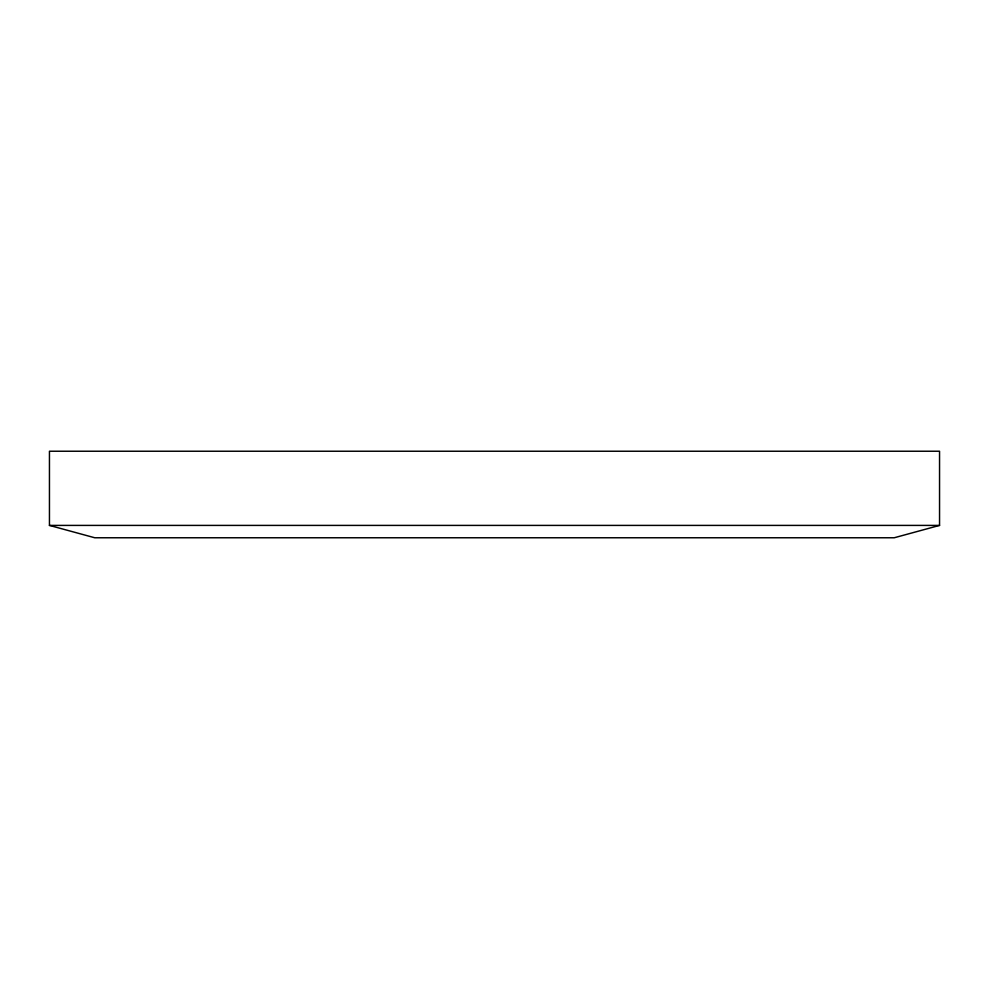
<?xml version="1.0" encoding="UTF-8"?>
<svg xmlns="http://www.w3.org/2000/svg" width="989" height="989" viewBox="0 0 989 989"><rect width="100%" height="100%" fill="white"/><g stroke="black" fill="none" stroke-linecap="round" stroke-linejoin="round"><path stroke-width="1.48" d="M939.55 525.406L894.217 537.769L94.783 537.769L49.45 525.406L49.45 451.231L939.55 451.231L939.55 525.406L49.45 525.406"/></g></svg>
